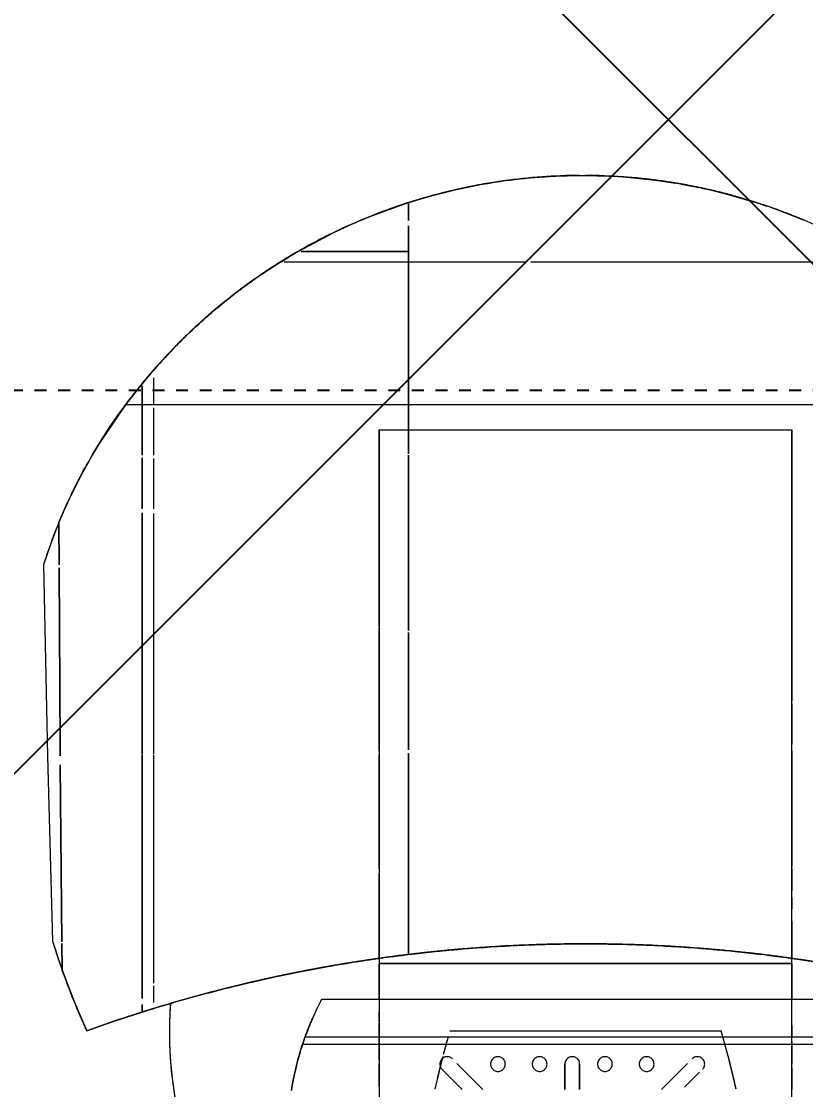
# Model space of a CAD drawing. Header units: inches. Extents: x -11331628 to 26860, y -6840660 to 4773.
# Drawn here: x 2366.53 to 2373.18, y -2142.61 to -2133.55 of the extents above; entities that cross this region are included whole.
import ezdxf
from ezdxf import colors
from ezdxf.entities.mleader import LeaderData, LeaderLine
from ezdxf.math import Vec2, Vec3

# ---------------------------------------------------------------- set-up
doc = ezdxf.new("R2010")
doc.units = ezdxf.units.IN
doc.header["$LTSCALE"] = 0.5
doc.header["$MEASUREMENT"] = 0
doc.linetypes.add('HIDDEN2', pattern=[0.1875, 0.125, -0.0625])
doc.layers.get('Defpoints').update_dxf_attribs({"color": 140})
for name, color, linetype in [('A-HATH', 9, 'Continuous'), ('DETL-1', 9, 'Continuous'), ('DETL-3', 4, 'Continuous')]:
    doc.layers.add(name, color=color, linetype=linetype)
doc.layers.add('Q-SPCQ', color=91, linetype='Continuous', lineweight=18)
doc.layers.add('TEXT 3', color=41, linetype='Continuous', lineweight=15)
doc.styles.add('TEXT-ITALIC', font='ariali.ttf')

# ---------------------------------------------------------------- blocks, each defined once
blk = doc.blocks.new('PERGOLA')
at = {"layer": 'DETL-3', "linetype": 'HIDDEN2'}
blk.add_lwpolyline([(3645.1085, 7962.3562), (3064.0204, 7962.3556)], dxfattribs=at)
blk = doc.blocks.new('QF_Nespresso - COFFEE MAKER - Vertuo XN910840 - QF_Nespresso - COFFEE MAKER - Vertuo XN910840-8075423-L1 Overall Plan')
at = {"layer": 'Q-SPCQ'}
for p, q in [((-0.05, 6.5173), (0, 6.5173)), ((-0.05, 6.5173), (0, 6.5173)), ((0.9879, 6.41), (1.0472, 6.3969)), ((-1.5, 6.2798), (-1.5, 6.1344)), ((-1.5, 6.2798), (-1.5, 6.1344)), ((-1.5, 6.1344), (-1.5, 6.2798)), ((-1.5, 6.1344), (-1.5, 6.2798)), ((-2.0115, 6.0902), (-1.9606, 6.1128)), ((-1.5, 6.0906), (-1.5, 4.3588)), ((-1.5, 4.3588), (-1.5, 6.0906)), ((-1.5, 6.0905), (-1.5, 5.8729)), ((-1.5, 5.8729), (-1.5, 6.0905)), ((-1.5, 5.8729), (-2.4101, 5.8729)), ((-2.4101, 5.8729), (-1.5, 5.8729)), ((-1.5, 5.8502), (-1.5, 5.7855)), ((-1.5, 4.3586), (-1.5, 5.8502)), ((-1.5, 5.7855), (-1.5, 5.8502)), ((-1.5, 5.8502), (-1.5, 4.3586)), ((-2.555, 5.7855), (-1.5, 5.7855)), ((-1.5, 5.7855), (-0.4991, 5.7855)), ((-1.5, 5.7803), (-1.5, 4.3586)), ((-1.5, 4.3586), (-1.5, 5.7803)), ((-0.4646, 5.7855), (2.5237, 5.7855)), ((-3.7598, 4.7332), (-3.7598, 4.5727)), ((-3.7598, 4.5727), (-3.7598, 4.7332)), ((-3.6641, 4.7993), (-3.6641, 4.5727)), ((3.9, 4.5727), (-3.9, 4.5727)), ((-3.7598, 4.5653), (-3.7598, 4.1441)), ((-3.7598, 4.1441), (-3.7598, 4.5653)), ((-3.6641, 4.5467), (-3.6641, 4.1441)), ((-1.75, 2.6889), (-1.75, 4.3586)), ((-1.75, 4.3586), (-1.75, 4.3117)), ((-1.75, 4.3586), (1.75, 4.3586)), ((-1.5, 4.3588), (-1.5, 4.155)), ((-1.5, 4.155), (-1.5, 4.3588)), ((-1.5, 4.3586), (-1.5, 4.1547)), ((-1.5, 4.1547), (-1.5, 4.3586)), ((-1.5, 4.3586), (-1.5, 4.1547)), ((-1.5, 4.1547), (-1.5, 4.3586)), ((1.75, 4.3586), (1.75, 2.0597)), ((1.75, 4.3117), (1.75, 4.3586)), ((-1.75, 4.3117), (-1.75, -3.0768)), ((1.75, -3.0768), (1.75, 4.3117)), ((-4.1828, 4.1457), (-4.2187, 4.0831)), ((-3.7598, 4.1217), (-3.7598, 3.689)), ((-3.7598, 3.689), (-3.7598, 4.1217)), ((-3.6641, 4.1166), (-3.6641, 3.689)), ((-1.5, 4.1443), (-1.5, 2.6577)), ((-1.5, 2.6577), (-1.5, 4.1443)), ((-1.5, 4.1441), (-1.5, 2.6585)), ((-1.5, 2.6585), (-1.5, 4.1441)), ((-1.5, 4.1441), (-1.5, 2.6585)), ((-1.5, 2.6585), (-1.5, 4.1441)), ((-4.3812, 3.7669), (-4.4159, 3.6905)), ((-4.4367, 3.643), (-4.4657, 3.574)), ((-4.416, 3.6903), (-4.4367, 3.643)), ((-3.7598, 3.6544), (-3.7598, 3.0614)), ((-3.7598, 3.0614), (-3.7598, 3.6544)), ((-3.6641, 3.6493), (-3.6641, 3.044)), ((-4.4644, 3.2131), (-4.4657, 3.5595)), ((-4.4657, 3.5595), (-4.4644, 3.2131)), ((-3.7598, 3.0584), (-3.7598, 1.6063)), ((-3.7598, 1.6063), (-3.7598, 3.0584)), ((-3.6641, 3.0406), (-3.6641, 1.6079)), ((-1.75, 2.1324), (-1.75, 2.6786)), ((-1.5, 2.6393), (-1.5, 1.6455)), ((-1.5, 1.6455), (-1.5, 2.6393)), ((-1.5, 2.6393), (-1.5, 1.6455)), ((-1.5, 1.6455), (-1.5, 2.6393)), ((-1.5, 2.6385), (-1.5, 1.6443)), ((-1.5, 1.6443), (-1.5, 2.6385)), ((-1.75, 2.0012), (-1.75, 2.1324)), ((-1.75, 1.633), (-1.75, 2.0012)), ((1.75, 2.0363), (1.75, 1.6947)), ((1.75, 1.6356), (1.75, 0.6574)), ((-3.7598, 1.5989), (-3.7598, -0.4643)), ((-3.7598, -0.4643), (-3.7598, 1.5989)), ((-3.6641, 1.5997), (-3.6641, -0.3326)), ((-1.75, 0.6359), (-1.75, 1.6067)), ((-1.5, 1.6173), (-1.5, -0.0903)), ((-1.5, -0.0903), (-1.5, 1.6173)), ((-1.5, 1.6173), (-1.5, -0.0903)), ((-1.5, -0.0903), (-1.5, 1.6173)), ((-1.5, 1.6161), (-1.5, -0.0903)), ((-1.5, -0.0903), (-1.5, 1.6161)), ((-4.4398, 0.0156), (-4.4543, 1.518)), ((-4.4543, 1.518), (-4.4398, 0.0156)), ((1.75, 0.6359), (1.75, 0.4502)), ((-1.75, -0.1309), (-1.75, 0.5976)), ((1.75, 0.3905), (1.75, 0.2958)), ((1.75, 0.1935), (1.75, -0.1309)), ((-4.4372, -0.2135), (-4.4397, 0.0026)), ((-4.4397, 0.0026), (-4.4372, -0.2135)), ((-1.75, -0.473), (-1.75, -0.167)), ((1.75, -0.167), (-1.75, -0.167)), ((-1.75, -0.167), (1.75, -0.167)), ((1.75, -0.167), (1.75, -0.4777)), ((-4.4371, -0.2226), (-4.3389, -0.482)), ((-3.6641, -0.3562), (-3.6641, -0.4985)), ((-4.3389, -0.4821), (-4.2299, -0.7371)), ((-3.7598, -0.5157), (-3.7598, -0.5786)), ((-3.7598, -0.5786), (-3.7598, -0.5157)), ((-1.75, -0.4718), (-2.2378, -0.4718)), ((1.75, -0.4718), (-1.75, -0.4718)), ((-1.75, -0.5056), (-1.75, -0.5675)), ((2.4222, -0.4718), (1.75, -0.4718)), ((1.75, -0.5754), (1.75, -0.5158)), ((-3.9957, -0.6555), (-3.7598, -0.5786)), ((-1.75, -0.6617), (-1.75, -0.5754)), ((1.75, -0.6736), (1.75, -0.5902)), ((-4.2299, -0.7371), (-3.9957, -0.6555)), ((-1.75, -0.7762), (-1.75, -0.6736)), ((1.75, -0.692), (1.75, -0.7913)), ((-1.75, -0.7918), (-2.3787, -0.7918)), ((-1.75, -0.9827), (-1.75, -0.7913)), ((1.75, -0.7918), (-1.75, -0.7918)), ((-1.1505, -0.7371), (1.1505, -0.7371)), ((-1.1505, -0.7371), (1.1505, -0.7371)), ((2.5631, -0.7918), (1.75, -0.7918)), ((-2.3971, -0.8517), (-1.75, -0.8517)), ((-1.75, -0.8517), (1.75, -0.8517)), ((1.75, -0.8274), (1.75, -1.0137)), ((1.75, -0.8517), (2.5815, -0.8517)), ((-1.75, -1.2097), (-1.75, -1.0137)), ((-1.0466, -1.2342), (-1.2168, -1.064)), ((-1.2168, -1.064), (-1.0466, -1.2342)), ((-1.0898, -1.0142), (-0.8698, -1.2342)), ((-0.8698, -1.2342), (-1.0898, -1.0142)), ((-0.1744, -1.2342), (-0.1744, -1.0198)), ((-0.1744, -1.0198), (-0.1744, -1.2342)), ((-0.0494, -1.0198), (-0.0494, -1.2342)), ((-0.0494, -1.2342), (-0.0494, -1.0198)), ((0.646, -1.2342), (0.8659, -1.0142)), ((0.8659, -1.0142), (0.646, -1.2342)), ((1.75, -1.0531), (1.75, -1.2337)), ((0.9683, -1.0886), (0.8411, -1.2158)), ((0.8411, -1.2158), (0.9683, -1.0886))]:
    blk.add_line(p, q, dxfattribs=at)
at = {"layer": 'Q-SPCQ', "flags": 128}
for points in [[(-1.5, 6.2868), (-1.2982, 6.3467), (-1.0939, 6.3977), (-0.8876, 6.4398), (-0.6797, 6.4728), (-0.4705, 6.4968), (-0.2605, 6.5116), (-0.05, 6.5173)], [(0, 6.5173), (0.2978, 6.5066), (0.5943, 6.4775), (0.7628, 6.4527)], [(0.8125, 6.4442), (0.8886, 6.4302), (0.9606, 6.4158)], [(1.0472, 6.3969), (1.1793, 6.3649), (1.4654, 6.2818), (1.5387, 6.2574)], [(-1.9255, 6.128), (-1.8216, 6.171), (-1.5, 6.2868)], [(1.5862, 6.2409), (1.7459, 6.1812), (1.8364, 6.1445)], [(-2.4363, 5.8729), (-2.1342, 6.0328), (-2.0115, 6.0902)], [(-2.5821, 5.7855), (-2.5096, 5.8298), (-2.4363, 5.8729)], [(-3.7598, 4.7518), (-3.7124, 4.8087), (-3.6641, 4.8648)], [(-3.7598, 4.7518), (-3.831, 4.6631), (-3.9, 4.5727)], [(-3.9, 4.5727), (-4.1162, 4.256), (-4.1573, 4.1887)], [(-4.2453, 4.0353), (-4.3052, 3.9223), (-4.3812, 3.7669)], [(-4.4657, 3.574), (-4.535, 3.3952), (-4.5967, 3.2136)], [(-4.5967, 3.2136), (-4.5637, 1.5923), (-4.5185, 0.0219)], [(-4.4549, 1.594), (-4.4555, 1.6705), (-4.4643, 3.1884)], [(-4.4643, 3.1884), (-4.4555, 1.6705), (-4.4549, 1.594)], [(-4.5185, 0.0219), (-4.479, -0.1007), (-4.4371, -0.2226)], [(-3.6641, -0.5489), (-3.712, -0.5636), (-3.7598, -0.5786)]]:
    blk.add_lwpolyline(points, dxfattribs=at)
at = {"layer": 'Q-SPCQ'}
for centre, radius, start, end in [((-0.025, 1.6842), 4.8331, 120.84351, 122.22589), ((-0.025, 1.6842), 4.8331, 120.84244, 122.22037), ((-0.025, 1.6842), 4.8331, 122.22589, 128.02909), ((-0.025, 1.6842), 4.8331, 122.22037, 128.01947), ((-0.025, 1.6842), 4.8331, 121.94338, 123.81891), ((-0.025, 1.6842), 4.8331, 123.92957, 127.82433), ((-0.025, 1.6842), 4.8331, 128.24797, 128.90062), ((-0.025, 1.6842), 4.8331, 128.2485, 128.89181), ((-0.025, 1.6842), 4.8331, 128.09945, 128.88994), ((-0.025, 1.6842), 4.8331, 129.41207, 132.50344), ((-0.025, 1.6842), 4.8331, 129.46321, 131.8406), ((-0.025, 1.6842), 4.8331, 129.46568, 131.83614), ((-0.025, 1.6842), 4.8331, 132.06921, 134.34731), ((-0.025, 1.6842), 4.8331, 132.06873, 134.34092), ((-0.025, 1.6842), 4.8331, 132.52295, 134.36748), ((-0.025, 1.6842), 4.8331, 135.46377, 138.16459), ((-0.025, 1.6842), 4.8331, 135.45879, 138.15815), ((-0.025, 1.6842), 4.8331, 134.54759, 135.5144), ((-0.025, 1.6842), 4.8331, 134.60895, 135.43153), ((-0.025, 1.6842), 4.8331, 134.60217, 135.42659), ((-0.025, 1.6842), 4.8331, 136.51753, 137.38646), ((-0.025, 1.6842), 4.8331, 135.53522, 136.51753), ((-0.025, 1.6842), 4.8331, 138.16459, 138.95428), ((-0.025, 1.6842), 4.8331, 138.15815, 138.95033), ((-0.025, 1.6842), 4.8331, 137.38646, 138.84614), ((-0.025, 1.6842), 4.8331, 138.95033, 140.60167), ((-0.025, 1.6842), 4.8331, 138.95428, 140.60167), ((0, -12.505), 12.505, 85.4741, 95.09048), ((0, -12.505), 12.505, 85.4741, 95.09048), ((0, -12.505), 12.505, 88.93137, 90.00537), ((0, -12.505), 12.505, 96.14529, 98.07498), ((0, -12.505), 12.505, 96.14529, 98.07498), ((0, -12.505), 12.505, 96.88933, 98.04695), ((0, -12.505), 12.505, 96.88933, 97.86182), ((0, -12.505), 12.505, 96.88933, 97.82121), ((0, -12.505), 12.505, 96.13204, 96.88933), ((0, -12.505), 12.505, 95.6885, 96.11888), ((0, -12.505), 12.505, 95.38128, 96.03768), ((0, -12.505), 12.505, 95.68388, 96.03768), ((0, -12.505), 12.505, 95.38128, 95.68388), ((0, -12.505), 12.505, 94.60338, 95.61995), ((0, -12.505), 12.505, 95.09048, 95.38128), ((0, -12.505), 12.505, 95.09048, 95.38128), ((0, -12.505), 12.505, 90.75201, 94.60338), ((0, -12.505), 12.505, 90.06808, 90.75201), ((0, -12.505), 12.505, 86.23415, 88.93137), ((0, -12.505), 12.505, 85.11501, 86.23415), ((0, -12.505), 12.505, 85.14587, 85.4741), ((0, -12.505), 12.505, 85.14587, 85.4741), ((0, -12.505), 12.505, 84.38442, 85.0253), ((0, -12.505), 12.505, 84.75554, 85.01687), ((0, -12.505), 12.505, 84.75554, 85.01687), ((0, -12.505), 12.505, 84.36994, 84.75554), ((0, -12.505), 12.505, 84.36994, 84.75554), ((0, -12.505), 12.505, 83.99039, 84.383), ((0, -12.505), 12.505, 81.92107, 84.36994), ((0, -12.505), 12.505, 81.92107, 84.36994), ((0, -12.505), 12.505, 83.24682, 83.99039), ((0, -12.505), 12.505, 82.56467, 83.24682), ((0, -12.505), 12.505, 98.07498, 106.24045), ((0, -12.505), 12.505, 98.07498, 105.72703), ((0, -12.505), 12.505, 98.05127, 100.9739), ((0, -12.505), 12.505, 98.05085, 100.72572), ((0, -12.505), 12.505, 99.51959, 100.23042), ((0, -12.505), 12.505, 98.33617, 99.51959), ((0, -12.505), 12.505, 98.04695, 98.33617), ((0, -12.505), 12.505, 97.82121, 98.05127), ((0, -12.505), 12.505, 81.95157, 82.48571), ((0, -12.505), 12.505, 76.42557, 81.95157), ((0, -12.505), 12.505, 74.57206, 81.92107), ((0, -12.505), 12.505, 74.57206, 81.92107), ((0, -12.505), 12.505, 100.23188, 103.57443), ((0, -12.505), 12.505, 101.62011, 102.19345), ((0, -12.505), 12.505, 101.40081, 101.96379), ((0, -12.505), 12.505, 100.9739, 101.62011), ((0, -12.505), 12.505, 100.72572, 101.40081), ((0, -12.505), 12.505, 102.80729, 107.21968), ((0, -12.505), 12.505, 103.80828, 105.91888), ((0, -12.505), 12.505, 103.57443, 105.536), ((0, -12.505), 12.505, 102.69893, 103.80828), ((0, -12.505), 12.505, 102.19345, 102.65393), ((0, -12.505), 12.505, 102.08142, 102.50075), ((0, -12.505), 12.505, 106.67974, 107.49756), ((0, -12.505), 12.505, 106.35726, 106.90394), ((0, -12.505), 12.505, 105.536, 106.67556), ((-0.1119, -0.7437), 3.4168, 176.03684, 197.97491), ((-0.1119, -0.7437), 3.4168, 176.16373, 197.97491), ((0, -12.505), 12.505, 105.91888, 106.29814), ((0, -12.505), 12.505, 105.72703, 106.24045), ((0, -12.505), 12.505, 107.22126, 107.49756), ((7.5213, -3.2237), 9.0213, 164.35554, 165.28034), ((-7.5213, -3.2237), 9.0213, 12.76992, 16), ((7.5213, -3.2237), 9.0213, 165.44039, 167.23008), ((-1.1726, -1.0198), 0.0625, 135, 195), ((-1.1726, -1.0198), 0.0625, 150, 165), ((-1.1726, -1.0198), 0.0625, 135, 150), ((-1.1726, -1.0198), 0.0625, 105, 135), ((-1.1726, -1.0198), 0.0625, 120, 135), ((-1.1726, -1.0198), 0.0625, 105, 120), ((-1.1726, -1.0198), 0.0625, 90, 105), ((-1.1726, -1.0198), 0.0625, 90, 105), ((-1.1726, -1.0198), 0.0625, 75, 90), ((-1.1726, -1.0198), 0.0625, 75, 90), ((-1.1726, -1.0198), 0.0625, 60, 75), ((-1.1726, -1.0198), 0.0625, 60, 75), ((-1.1726, -1.0198), 0.0625, 45, 60), ((-1.1726, -1.0198), 0.0625, 45, 60), ((-0.7424, -1.0198), 0.0625, 150, 165), ((-0.7424, -1.0198), 0.0625, 150, 165), ((-0.7424, -1.0198), 0.0625, 135, 150), ((-0.7424, -1.0198), 0.0625, 135, 150), ((-0.7424, -1.0198), 0.0625, 120, 135), ((-0.7424, -1.0198), 0.0625, 120, 135), ((-0.7424, -1.0198), 0.0625, 105, 120), ((-0.7424, -1.0198), 0.0625, 105, 120), ((-0.7424, -1.0198), 0.0625, 90, 105), ((-0.7424, -1.0198), 0.0625, 90, 105), ((-0.7424, -1.0198), 0.0625, 75, 90), ((-0.7424, -1.0198), 0.0625, 75, 90), ((-0.7424, -1.0198), 0.0625, 60, 75), ((-0.7424, -1.0198), 0.0625, 60, 75), ((-0.7424, -1.0198), 0.0625, 45, 60), ((-0.7424, -1.0198), 0.0625, 45, 60), ((-0.7424, -1.0198), 0.0625, 30, 45), ((-0.7424, -1.0198), 0.0625, 30, 45), ((-0.7424, -1.0198), 0.0625, 15, 30), ((-0.7424, -1.0198), 0.0625, 15, 30), ((-0.3888, -1.0198), 0.0625, 150, 165), ((-0.3888, -1.0198), 0.0625, 150, 165), ((-0.3888, -1.0198), 0.0625, 135, 150), ((-0.3888, -1.0198), 0.0625, 135, 150), ((-0.3888, -1.0198), 0.0625, 120, 135), ((-0.3888, -1.0198), 0.0625, 120, 135), ((-0.3888, -1.0198), 0.0625, 105, 120), ((-0.3888, -1.0198), 0.0625, 105, 120), ((-0.3888, -1.0198), 0.0625, 90, 105), ((-0.3888, -1.0198), 0.0625, 90, 105), ((-0.3888, -1.0198), 0.0625, 75, 90), ((-0.3888, -1.0198), 0.0625, 75, 90), ((-0.3888, -1.0198), 0.0625, 60, 75), ((-0.3888, -1.0198), 0.0625, 60, 75), ((-0.3888, -1.0198), 0.0625, 45, 60), ((-0.3888, -1.0198), 0.0625, 45, 60), ((-0.3888, -1.0198), 0.0625, 30, 45), ((-0.3888, -1.0198), 0.0625, 30, 45), ((-0.3888, -1.0198), 0.0625, 15, 30), ((-0.3888, -1.0198), 0.0625, 15, 30), ((-0.1119, -1.0198), 0.0625, 150, 165), ((-0.1119, -1.0198), 0.0625, 150, 165), ((-0.1119, -1.0198), 0.0625, 135, 150), ((-0.1119, -1.0198), 0.0625, 135, 150), ((-0.1119, -1.0198), 0.0625, 120, 135), ((-0.1119, -1.0198), 0.0625, 120, 135), ((-0.1119, -1.0198), 0.0625, 105, 120), ((-0.1119, -1.0198), 0.0625, 105, 120), ((-0.1119, -1.0198), 0.0625, 90, 105), ((-0.1119, -1.0198), 0.0625, 75, 105), ((-0.1119, -1.0198), 0.0625, 75, 90), ((-0.1119, -1.0198), 0.0625, 60, 75), ((-0.1119, -1.0198), 0.0625, 60, 75), ((-0.1119, -1.0198), 0.0625, 45, 60), ((-0.1119, -1.0198), 0.0625, 45, 60), ((-0.1119, -1.0198), 0.0625, 30, 45), ((-0.1119, -1.0198), 0.0625, 30, 45), ((-0.1119, -1.0198), 0.0625, 15, 30), ((-0.1119, -1.0198), 0.0625, 15, 30), ((0.165, -1.0198), 0.0625, 150, 165), ((0.165, -1.0198), 0.0625, 150, 165), ((0.165, -1.0198), 0.0625, 135, 150), ((0.165, -1.0198), 0.0625, 135, 150), ((0.165, -1.0198), 0.0625, 120, 135), ((0.165, -1.0198), 0.0625, 120, 135), ((0.165, -1.0198), 0.0625, 105, 120), ((0.165, -1.0198), 0.0625, 105, 120), ((0.165, -1.0198), 0.0625, 90, 105), ((0.165, -1.0198), 0.0625, 90, 105), ((0.165, -1.0198), 0.0625, 75, 90), ((0.165, -1.0198), 0.0625, 75, 90), ((0.165, -1.0198), 0.0625, 60, 75), ((0.165, -1.0198), 0.0625, 60, 75), ((0.165, -1.0198), 0.0625, 45, 60), ((0.165, -1.0198), 0.0625, 45, 60), ((0.165, -1.0198), 0.0625, 30, 45), ((0.165, -1.0198), 0.0625, 30, 45), ((0.165, -1.0198), 0.0625, 15, 30), ((0.165, -1.0198), 0.0625, 15, 30), ((0.5186, -1.0198), 0.0625, 150, 165), ((0.5186, -1.0198), 0.0625, 150, 165), ((0.5186, -1.0198), 0.0625, 135, 150), ((0.5186, -1.0198), 0.0625, 135, 150), ((0.5186, -1.0198), 0.0625, 120, 135), ((0.5186, -1.0198), 0.0625, 120, 135), ((0.5186, -1.0198), 0.0625, 105, 120), ((0.5186, -1.0198), 0.0625, 105, 120), ((0.5186, -1.0198), 0.0625, 90, 105), ((0.5186, -1.0198), 0.0625, 90, 105), ((0.5186, -1.0198), 0.0625, 75, 90), ((0.5186, -1.0198), 0.0625, 75, 90), ((0.5186, -1.0198), 0.0625, 60, 75), ((0.5186, -1.0198), 0.0625, 60, 75), ((0.5186, -1.0198), 0.0625, 45, 60), ((0.5186, -1.0198), 0.0625, 45, 60), ((0.5186, -1.0198), 0.0625, 30, 45), ((0.5186, -1.0198), 0.0625, 30, 45), ((0.5186, -1.0198), 0.0625, 15, 30), ((0.5186, -1.0198), 0.0625, 15, 30), ((0.9487, -1.0198), 0.0625, 120, 135), ((0.9487, -1.0198), 0.0625, 120, 135), ((0.9487, -1.0198), 0.0625, 105, 120), ((0.9487, -1.0198), 0.0625, 105, 120), ((0.9487, -1.0198), 0.0625, 90, 105), ((0.9487, -1.0198), 0.0625, 90, 105), ((0.9487, -1.0198), 0.0625, 75, 90), ((0.9487, -1.0198), 0.0625, 60, 90), ((0.9487, -1.0198), 0.0625, 60, 75), ((0.9487, -1.0198), 0.0625, 45, 60), ((0.9487, -1.0198), 0.0625, 30, 60), ((0.9487, -1.0198), 0.0625, 30, 45), ((0.9487, -1.0198), 0.0625, 15, 30), ((0.9487, -1.0198), 0.0625, 15, 30), ((-1.1726, -1.0198), 0.0625, 165, 180), ((-1.1726, -1.0198), 0.0625, 180, 195), ((-1.1726, -1.0198), 0.0625, 195, 210), ((-1.1726, -1.0198), 0.0625, 195, 210), ((-1.1726, -1.0198), 0.0625, 210, 225), ((-1.1726, -1.0198), 0.0625, 210, 225), ((-0.7424, -1.0198), 0.0625, 165, 180), ((-0.7424, -1.0198), 0.0625, 165, 180), ((-0.7424, -1.0198), 0.0625, 180, 195), ((-0.7424, -1.0198), 0.0625, 180, 195), ((-0.7424, -1.0198), 0.0625, 195, 210), ((-0.7424, -1.0198), 0.0625, 195, 210), ((-0.7424, -1.0198), 0.0625, 210, 225), ((-0.7424, -1.0198), 0.0625, 210, 225), ((-0.7424, -1.0198), 0.0625, 225, 240), ((-0.7424, -1.0198), 0.0625, 225, 255), ((-0.7424, -1.0198), 0.0625, 240, 255), ((-0.7424, -1.0198), 0.0625, 255, 270), ((-0.7424, -1.0198), 0.0625, 255, 270), ((-0.7424, -1.0198), 0.0625, 270, 285), ((-0.7424, -1.0198), 0.0625, 270, 285), ((-0.7424, -1.0198), 0.0625, 285, 300), ((-0.7424, -1.0198), 0.0625, 285, 300), ((-0.7424, -1.0198), 0.0625, 300, 315), ((-0.7424, -1.0198), 0.0625, 300, 315), ((-0.7424, -1.0198), 0.0625, 315, 330), ((-0.7424, -1.0198), 0.0625, 315, 330), ((-0.7424, -1.0198), 0.0625, 330, 345), ((-0.7424, -1.0198), 0.0625, 330, 345), ((-0.7424, -1.0198), 0.0625, 360, 15), ((-0.7424, -1.0198), 0.0625, 360, 15), ((-0.7424, -1.0198), 0.0625, 345, 360), ((-0.7424, -1.0198), 0.0625, 345, 360), ((-0.3888, -1.0198), 0.0625, 165, 180), ((-0.3888, -1.0198), 0.0625, 165, 180), ((-0.3888, -1.0198), 0.0625, 180, 195), ((-0.3888, -1.0198), 0.0625, 180, 195), ((-0.3888, -1.0198), 0.0625, 195, 210), ((-0.3888, -1.0198), 0.0625, 195, 210), ((-0.3888, -1.0198), 0.0625, 210, 225), ((-0.3888, -1.0198), 0.0625, 210, 225), ((-0.3888, -1.0198), 0.0625, 225, 240), ((-0.3888, -1.0198), 0.0625, 225, 240), ((-0.3888, -1.0198), 0.0625, 240, 255), ((-0.3888, -1.0198), 0.0625, 240, 255), ((-0.3888, -1.0198), 0.0625, 255, 270), ((-0.3888, -1.0198), 0.0625, 255, 270), ((-0.3888, -1.0198), 0.0625, 270, 285), ((-0.3888, -1.0198), 0.0625, 270, 285), ((-0.3888, -1.0198), 0.0625, 285, 300), ((-0.3888, -1.0198), 0.0625, 285, 300), ((-0.3888, -1.0198), 0.0625, 300, 315), ((-0.3888, -1.0198), 0.0625, 300, 315), ((-0.3888, -1.0198), 0.0625, 315, 330), ((-0.3888, -1.0198), 0.0625, 315, 330), ((-0.3888, -1.0198), 0.0625, 330, 345), ((-0.3888, -1.0198), 0.0625, 330, 345), ((-0.3888, -1.0198), 0.0625, 360, 15), ((-0.3888, -1.0198), 0.0625, 360, 15), ((-0.3888, -1.0198), 0.0625, 345, 360), ((-0.3888, -1.0198), 0.0625, 345, 360), ((-0.1119, -1.0198), 0.0625, 165, 180), ((-0.1119, -1.0198), 0.0625, 165, 180), ((-0.1119, -1.0198), 0.0625, 0, 15), ((-0.1119, -1.0198), 0.0625, 0, 15), ((0.165, -1.0198), 0.0625, 165, 180), ((0.165, -1.0198), 0.0625, 165, 180), ((0.165, -1.0198), 0.0625, 180, 195), ((0.165, -1.0198), 0.0625, 180, 195), ((0.165, -1.0198), 0.0625, 195, 210), ((0.165, -1.0198), 0.0625, 195, 210), ((0.165, -1.0198), 0.0625, 210, 225), ((0.165, -1.0198), 0.0625, 210, 225), ((0.165, -1.0198), 0.0625, 225, 240), ((0.165, -1.0198), 0.0625, 225, 240), ((0.165, -1.0198), 0.0625, 240, 255), ((0.165, -1.0198), 0.0625, 240, 255), ((0.165, -1.0198), 0.0625, 255, 270), ((0.165, -1.0198), 0.0625, 255, 270), ((0.165, -1.0198), 0.0625, 270, 285), ((0.165, -1.0198), 0.0625, 270, 285), ((0.165, -1.0198), 0.0625, 285, 300), ((0.165, -1.0198), 0.0625, 285, 300), ((0.165, -1.0198), 0.0625, 300, 315), ((0.165, -1.0198), 0.0625, 300, 315), ((0.165, -1.0198), 0.0625, 315, 330), ((0.165, -1.0198), 0.0625, 315, 330), ((0.165, -1.0198), 0.0625, 330, 345), ((0.165, -1.0198), 0.0625, 330, 345), ((0.165, -1.0198), 0.0625, 360, 15), ((0.165, -1.0198), 0.0625, 360, 15), ((0.165, -1.0198), 0.0625, 345, 360), ((0.165, -1.0198), 0.0625, 345, 360), ((0.5186, -1.0198), 0.0625, 165, 180), ((0.5186, -1.0198), 0.0625, 165, 180), ((0.5186, -1.0198), 0.0625, 180, 195), ((0.5186, -1.0198), 0.0625, 180, 195), ((0.5186, -1.0198), 0.0625, 195, 210), ((0.5186, -1.0198), 0.0625, 195, 210), ((0.5186, -1.0198), 0.0625, 210, 225), ((0.5186, -1.0198), 0.0625, 210, 225), ((0.5186, -1.0198), 0.0625, 225, 240), ((0.5186, -1.0198), 0.0625, 225, 240), ((0.5186, -1.0198), 0.0625, 240, 255), ((0.5186, -1.0198), 0.0625, 240, 255), ((0.5186, -1.0198), 0.0625, 255, 270), ((0.5186, -1.0198), 0.0625, 255, 270), ((0.5186, -1.0198), 0.0625, 270, 285), ((0.5186, -1.0198), 0.0625, 270, 285), ((0.5186, -1.0198), 0.0625, 285, 315), ((0.5186, -1.0198), 0.0625, 285, 300), ((0.5186, -1.0198), 0.0625, 300, 315), ((0.5186, -1.0198), 0.0625, 315, 330), ((0.5186, -1.0198), 0.0625, 315, 330), ((0.5186, -1.0198), 0.0625, 330, 345), ((0.5186, -1.0198), 0.0625, 330, 345), ((0.5186, -1.0198), 0.0625, 360, 15), ((0.5186, -1.0198), 0.0625, 360, 15), ((0.5186, -1.0198), 0.0625, 345, 360), ((0.5186, -1.0198), 0.0625, 345, 360), ((0.9487, -1.0198), 0.0625, 315, 330), ((0.9487, -1.0198), 0.0625, 315, 330), ((0.9487, -1.0198), 0.0625, 330, 345), ((0.9487, -1.0198), 0.0625, 330, 345), ((0.9487, -1.0198), 0.0625, 0, 15), ((0.9487, -1.0198), 0.0625, 345, 15), ((0.9487, -1.0198), 0.0625, 345, 0)]:
    blk.add_arc(centre, radius, start, end, dxfattribs=at)
for points, knots in [([(-0.05, 6.5173), (-0.169, 6.5148), (-0.3444, 6.5065), (-0.572, 6.4857), (-0.7397, 6.4654), (-0.9043, 6.4386), (-1.0659, 6.4052), (-1.2243, 6.3665), (-1.3794, 6.3245), (-1.5309, 6.2786), (-1.6789, 6.2269), (-1.824, 6.1707), (-2.0142, 6.0912), (-2.2453, 5.9812), (-2.6014, 5.782), (-3.0232, 5.4918), (-3.4902, 5.0738), (-3.7685, 4.7476), (-3.9, 4.5727)], [0, 0, 0, 0, 0.071429, 0.107143, 0.142857, 0.178571, 0.214286, 0.25, 0.285714, 0.321429, 0.357143, 0.392857, 0.428571, 0.5, 0.571429, 0.714286, 0.857143, 1, 1, 1, 1]), ([(2.2857, 5.9292), (2.1544, 6.0014), (1.9515, 6.099), (1.6701, 6.2125), (1.489, 6.2753), (1.3406, 6.3207), (1.2277, 6.3528), (1.1129, 6.3824), (0.9963, 6.4087), (0.8775, 6.4325), (0.7567, 6.4542), (0.6342, 6.473), (0.469, 6.4933), (0.2591, 6.5101), (0.087, 6.5161), (0, 6.5173)], [0, 0, 0, 0, 0.2, 0.3, 0.4, 0.45, 0.5, 0.55, 0.6, 0.65, 0.7, 0.75, 0.8, 0.9, 1, 1, 1, 1]), ([(0.7096, 6.4612), (0.7367, 6.457), (0.7862, 6.449), (0.8356, 6.4402), (0.8579, 6.436)], [0.29875922, 0.29875922, 0.29875922, 0.29875922, 0.33333333, 0.3619925, 0.3619925, 0.3619925, 0.3619925]), ([(0.8579, 6.436), (0.8356, 6.4402), (0.7862, 6.449), (0.7367, 6.457), (0.7096, 6.4612)], [0.6380075, 0.6380075, 0.6380075, 0.6380075, 0.66666667, 0.70124078, 0.70124078, 0.70124078, 0.70124078]), ([(-1.6768, 6.2263), (-1.6235, 6.2457), (-1.5496, 6.2711), (-1.4752, 6.2947), (-1.4548, 6.301)], [0.62860412, 0.62860412, 0.62860412, 0.62860412, 0.66666667, 0.6809642, 0.6809642, 0.6809642, 0.6809642]), ([(-2.0983, 6.0501), (-2.13, 6.035), (-2.2043, 5.9987), (-2.2777, 5.9605), (-2.3195, 5.9379)], [0.21472031, 0.21472031, 0.21472031, 0.21472031, 0.25, 0.2976691, 0.2976691, 0.2976691, 0.2976691]), ([(-2.9172, 5.5564), (-2.892, 5.5753), (-2.8254, 5.624), (-2.7577, 5.671), (-2.7154, 5.6993)], [0.31217337, 0.31217337, 0.31217337, 0.31217337, 0.33333333, 0.36744629, 0.36744629, 0.36744629, 0.36744629]), ([(-2.7109, 5.7023), (-2.7524, 5.6746), (-2.8202, 5.6277), (-2.8868, 5.5791), (-2.9129, 5.5597)], [0.45011637, 0.45011637, 0.45011637, 0.45011637, 0.5, 0.53251443, 0.53251443, 0.53251443, 0.53251443]), ([(-1.7511, -0.1232), (-1.498, -0.0874), (-0.5879, 0.013), (0.588, 0.013), (1.498, -0.0874), (1.7511, -0.1232)], [0.2038689, 0.2038689, 0.2038689, 0.2038689, 0.3333333, 0.6666667, 0.7961218, 0.7961218, 0.7961218, 0.7961218]), ([(-0.7625, -0.0233), (-0.903, -0.0319), (-1.1526, -0.0514), (-1.4014, -0.0783), (-1.5101, -0.0915)], [0.6287281, 0.6287281, 0.6287281, 0.6287281, 0.7, 0.755464, 0.755464, 0.755464, 0.755464]), ([(-0.645, -0.0166), (-0.559, -0.0122), (-0.4147, -0.0062), (-0.2703, -0.0028), (-0.2119, -0.0018)], [0.19210021, 0.19210021, 0.19210021, 0.19210021, 0.25, 0.28919223, 0.28919223, 0.28919223, 0.28919223]), ([(0.4367, -0.0076), (0.5343, -0.011), (0.6717, -0.0175), (0.8089, -0.0261), (0.8486, -0.0288)], [0.43441676, 0.43441676, 0.43441676, 0.43441676, 0.5, 0.52672977, 0.52672977, 0.52672977, 0.52672977]), ([(-2.935, -0.3493), (-2.6155, -0.2723), (-2.2218, -0.1934), (-1.8238, -0.1335), (-1.7511, -0.1232)], [0, 0, 0, 0, 0.1666667, 0.2038689, 0.2038689, 0.2038689, 0.2038689]), ([(-1.8948, -0.1444), (-1.9513, -0.1531), (-2.3001, -0.209), (-2.6463, -0.2797), (-2.935, -0.3493)], [0.8210261, 0.8210261, 0.8210261, 0.8210261, 0.85, 1, 1, 1, 1]), ([(-2.935, -0.3493), (-2.6985, -0.2922), (-2.4101, -0.2314), (-2.1196, -0.1808), (-2.0686, -0.1723)], [0, 0, 0, 0, 0.5, 0.6064812, 0.6064812, 0.6064812, 0.6064812]), ([(1.7505, -0.1231), (1.7803, -0.1273), (1.819, -0.133), (1.8578, -0.1388), (1.8668, -0.1401)], [0.72979481, 0.72979481, 0.72979481, 0.72979481, 0.75, 0.75612282, 0.75612282, 0.75612282, 0.75612282]), ([(1.7511, -0.1232), (1.8239, -0.1335), (2.2218, -0.1934), (2.6155, -0.2723), (2.935, -0.3493)], [0.7961218, 0.7961218, 0.7961218, 0.7961218, 0.8333333, 1, 1, 1, 1]), ([(-2.2378, -0.4718), (-2.2377, -0.4718), (-2.2384, -0.4733), (-2.2426, -0.4809), (-2.2493, -0.4936), (-2.2562, -0.5076), (-2.2661, -0.5275), (-2.2775, -0.5501), (-2.2859, -0.5679), (-2.2908, -0.5786), (-2.2983, -0.595), (-2.3105, -0.6215), (-2.3276, -0.6601), (-2.3498, -0.7157), (-2.3671, -0.7609), (-2.3787, -0.7918)], [0.5262054, 0.5262054, 0.5262054, 0.5262054, 0.5555556, 0.6111111, 0.6388889, 0.6666667, 0.7083333, 0.75, 0.7708333, 0.78125, 0.7916667, 0.8333333, 0.875, 0.9166667, 1, 1, 1, 1]), ([(-2.2439, -0.4837), (-2.2412, -0.4784), (-2.2386, -0.4731), (-2.2378, -0.4718), (-2.2378, -0.4718)], [0.44444444, 0.44444444, 0.44444444, 0.44444444, 0.5, 0.52620536, 0.52620536, 0.52620536, 0.52620536]), ([(-2.3993, -0.8517), (-2.392, -0.8304), (-2.3772, -0.7881), (-2.3586, -0.7373), (-2.3434, -0.6987), (-2.3357, -0.6802), (-2.3318, -0.6711)], [0, 0, 0, 0, 0.0555556, 0.1111111, 0.1388889, 0.1666667, 0.1666667, 0.1666667, 0.1666667])]:
    blk.add_open_spline(points, degree=3, knots=knots, dxfattribs=at)
for points in [[(-0.9529, 6.4274), (-0.8994, 6.4379), (-0.8457, 6.4475), (-0.792, 6.4561)], [(-0.7837, 6.4574), (-0.8361, 6.4491), (-0.8885, 6.4399), (-0.9407, 6.4298)], [(-0.7674, 6.46), (-0.7471, 6.4631), (-0.7268, 6.4662), (-0.7065, 6.4691)], [(-0.7116, 6.4683), (-0.7287, 6.4659), (-0.7458, 6.4633), (-0.7628, 6.4607)], [(-0.05, 6.5173), (-0.2651, 6.516), (-0.478, 6.5007), (-0.6888, 6.4715)], [(-0.68, 6.4728), (-0.472, 6.5012), (-0.2622, 6.516), (-0.05, 6.5173)], [(0, 6.5173), (0.0258, 6.5171), (0.0515, 6.5168), (0.0773, 6.5162)], [(0.0773, 6.5162), (0.0515, 6.5168), (0.0258, 6.5171), (0, 6.5173)], [(0.0773, 6.5162), (0.2903, 6.5116), (0.5008, 6.4933), (0.7096, 6.4612)], [(0.7096, 6.4612), (0.5008, 6.4933), (0.2903, 6.5116), (0.0773, 6.5162)], [(0.8579, 6.436), (0.8853, 6.4309), (0.9127, 6.4256), (0.9401, 6.42)], [(0.9401, 6.42), (0.9127, 6.4256), (0.8853, 6.4309), (0.8579, 6.436)], [(-0.9407, 6.4298), (-1.0746, 6.4039), (-1.2076, 6.3723), (-1.3397, 6.335)], [(-1.3367, 6.3359), (-1.21, 6.3717), (-1.0818, 6.4022), (-0.9529, 6.4274)], [(0.9537, 6.4172), (1.1111, 6.3846), (1.2671, 6.3441), (1.4205, 6.2961)], [(1.4205, 6.2961), (1.2671, 6.3441), (1.1111, 6.3846), (0.9537, 6.4172)], [(-1.5, 6.2868), (-1.5536, 6.2695), (-1.6068, 6.2514), (-1.6595, 6.2325)], [(-1.4451, 6.304), (-1.4634, 6.2984), (-1.4817, 6.2926), (-1.5, 6.2868)], [(-1.4548, 6.301), (-1.4184, 6.3123), (-1.3818, 6.3231), (-1.3452, 6.3335)], [(-1.3476, 6.3328), (-1.3801, 6.3235), (-1.4126, 6.3139), (-1.4451, 6.304)], [(1.4275, 6.2939), (1.4595, 6.2838), (1.4915, 6.2734), (1.5233, 6.2626)], [(1.5233, 6.2626), (1.4915, 6.2734), (1.4595, 6.2838), (1.4275, 6.2939)], [(-1.6595, 6.2325), (-1.752, 6.1992), (-1.8432, 6.1633), (-1.9331, 6.1247)], [(-1.9322, 6.1251), (-1.8481, 6.1612), (-1.7629, 6.195), (-1.6768, 6.2263)], [(1.5595, 6.2502), (1.5813, 6.2427), (1.6031, 6.235), (1.6247, 6.2271)], [(1.6247, 6.2271), (1.6031, 6.235), (1.5813, 6.2427), (1.5595, 6.2502)], [(1.6247, 6.2271), (1.6993, 6.2), (1.7732, 6.1711), (1.8463, 6.1404)], [(1.8463, 6.1404), (1.7732, 6.1711), (1.6993, 6.2), (1.6247, 6.2271)], [(-2.1046, 6.047), (-2.0503, 6.0729), (-1.9955, 6.0977), (-1.9403, 6.1216)], [(-1.9412, 6.1212), (-1.994, 6.0985), (-2.0463, 6.0747), (-2.0983, 6.0501)], [(-2.3283, 5.9331), (-2.2548, 5.973), (-2.1801, 6.011), (-2.1046, 6.047)], [(-2.4894, 5.8418), (-2.4363, 5.8733), (-2.3826, 5.9037), (-2.3283, 5.9331)], [(-2.3195, 5.9379), (-2.3766, 5.9072), (-2.433, 5.8752), (-2.4888, 5.8422)], [(-2.7154, 5.6993), (-2.6424, 5.7482), (-2.568, 5.7951), (-2.4925, 5.84)], [(-2.4919, 5.8403), (-2.5661, 5.7963), (-2.6391, 5.7503), (-2.7109, 5.7023)], [(-3.0051, 5.4892), (-2.9761, 5.5119), (-2.9468, 5.5344), (-2.9172, 5.5564)], [(-2.9129, 5.5597), (-2.9438, 5.5367), (-2.9744, 5.5132), (-3.0048, 5.4894)], [(-3.291, 5.2468), (-3.1995, 5.3307), (-3.1046, 5.4112), (-3.0067, 5.488)], [(-3.0064, 5.4882), (-3.1036, 5.412), (-3.1977, 5.3322), (-3.2886, 5.249)], [(-3.4107, 5.1333), (-3.3715, 5.1718), (-3.3316, 5.2096), (-3.291, 5.2468)], [(-3.2886, 5.249), (-3.329, 5.2121), (-3.3687, 5.1745), (-3.4077, 5.1363)], [(-3.4779, 5.066), (-3.629, 4.9117), (-3.7695, 4.7475), (-3.9, 4.5727)], [(-3.9, 4.5727), (-3.7695, 4.7474), (-3.6291, 4.9116), (-3.4781, 5.0658)], [(-3.9, 4.5727), (-4.003, 4.4343), (-4.192, 4.1489), (-4.4255, 3.6921), (-4.5455, 3.3754), (-4.5967, 3.2136)], [(-4.1827, 4.1458), (-4.0967, 4.2928), (-4.0025, 4.4351), (-3.9, 4.5727)], [(-3.9, 4.5727), (-4.0025, 4.4351), (-4.0967, 4.2928), (-4.1827, 4.1458)], [(-4.2849, 3.9614), (-4.262, 4.005), (-4.2385, 4.0482), (-4.2142, 4.091)], [(-4.2142, 4.091), (-4.2385, 4.0482), (-4.262, 4.005), (-4.2849, 3.9614)], [(-4.4152, 3.6921), (-4.3746, 3.7834), (-4.3312, 3.8732), (-4.2849, 3.9614)], [(-4.2849, 3.9614), (-4.3312, 3.8732), (-4.3746, 3.7834), (-4.4152, 3.6921)], [(-4.4657, 3.574), (-4.4584, 3.5919), (-4.4509, 3.6097), (-4.4434, 3.6274)], [(-4.4434, 3.6274), (-4.4509, 3.6097), (-4.4584, 3.5919), (-4.4657, 3.574)], [(-4.4434, 3.6274), (-4.4342, 3.6489), (-4.4248, 3.6704), (-4.4154, 3.6917)], [(-4.4154, 3.6917), (-4.4248, 3.6704), (-4.4342, 3.6489), (-4.4434, 3.6274)], [(-4.5185, 0.0219), (-4.4779, -0.1082), (-4.3892, -0.3648), (-4.2855, -0.6142), (-4.2299, -0.7371)], [(0.3549, -0.005), (0.1183, 0.0017), (-0.1185, 0.0016), (-0.355, -0.0051)], [(-0.2119, -0.0018), (0.0042, 0.0019), (0.2205, -0.0001), (0.4367, -0.0076)], [(-1.7509, -0.1232), (-1.6674, -0.1114), (-1.5838, -0.1004), (-1.5, -0.0903)], [(-1.5, -0.0903), (-1.4248, -0.0812), (-1.3496, -0.0728), (-1.2744, -0.0651)], [(-1.2744, -0.0651), (-1.0648, -0.0437), (-0.855, -0.0275), (-0.645, -0.0166)], [(-0.5926, -0.0141), (-0.6492, -0.0168), (-0.7059, -0.0198), (-0.7625, -0.0233)], [(-0.355, -0.0051), (-0.4342, -0.0073), (-0.5134, -0.0103), (-0.5926, -0.0141)], [(0.5924, -0.014), (0.5133, -0.0103), (0.4341, -0.0073), (0.3549, -0.005)], [(0.7497, -0.0225), (0.6973, -0.0193), (0.6449, -0.0165), (0.5924, -0.014)], [(1.5104, -0.0916), (1.262, -0.0613), (1.0125, -0.0385), (0.7625, -0.0233)], [(0.8486, -0.0288), (1.0848, -0.0449), (1.3205, -0.0677), (1.5552, -0.0971)], [(-2.0686, -0.1723), (-1.9837, -0.1581), (-1.8987, -0.1447), (-1.8136, -0.1322)], [(-1.7716, -0.1261), (-1.8009, -0.1303), (-1.8301, -0.1346), (-1.8593, -0.139)], [(-1.8136, -0.1322), (-1.7927, -0.1292), (-1.7718, -0.1261), (-1.7509, -0.1232)], [(-1.5101, -0.0915), (-1.5902, -0.1013), (-1.6701, -0.1118), (-1.7499, -0.1231)], [(1.7501, -0.1231), (1.6704, -0.1118), (1.5905, -0.1013), (1.5104, -0.0916)], [(1.5552, -0.0971), (1.6204, -0.1053), (1.6855, -0.1139), (1.7505, -0.1231)], [(1.8596, -0.139), (1.8304, -0.1346), (1.8011, -0.1304), (1.7719, -0.1262)], [(-4.2299, -0.7371), (-4.2681, -0.6528), (-4.3407, -0.4826), (-4.4062, -0.3098), (-4.4371, -0.2226)], [(-4.4371, -0.2226), (-4.4062, -0.3098), (-4.3407, -0.4826), (-4.2681, -0.6528), (-4.2299, -0.7371)], [(-4.2299, -0.7371), (-4.0182, -0.6611), (-3.5907, -0.5202), (-3.155, -0.4024), (-2.935, -0.3493)], [(-3.5878, -0.5257), (-3.3719, -0.4611), (-3.1544, -0.4023), (-2.935, -0.3493)], [(-2.935, -0.3493), (-3.1542, -0.4022), (-3.3717, -0.461), (-3.5875, -0.5256)], [(-3.5875, -0.5256), (-3.8033, -0.5903), (-4.0175, -0.6608), (-4.2299, -0.7371)], [(-4.2299, -0.7371), (-4.0176, -0.6608), (-3.8036, -0.5904), (-3.5878, -0.5257)], [(-2.3318, -0.6711), (-2.328, -0.6621), (-2.3203, -0.6444), (-2.313, -0.6275), (-2.3095, -0.6194)], [(-2.3787, -0.7918), (-2.4049, -0.8648), (-2.4503, -1.0131), (-2.4816, -1.166), (-2.4938, -1.2435)], [(-1.1659, -0.7915), (-1.1796, -0.8402), (-1.1928, -0.8889), (-1.2056, -0.9378)], [(1.2777, -1.2336), (1.2401, -1.067), (1.1977, -0.9016), (1.1505, -0.7371)], [(-2.4546, -1.0456), (-2.4388, -0.9803), (-2.4204, -0.9157), (-2.3993, -0.8517)], [(-1.2109, -0.9581), (-1.2346, -1.0496), (-1.2569, -1.1415), (-1.2777, -1.2336)], [(-2.4938, -1.2435), (-2.4834, -1.1769), (-2.4703, -1.1109), (-2.4546, -1.0456)]]:
    blk.add_open_spline(points, degree=3, dxfattribs=at)
blk = doc.blocks.new('BAR')
at = {"layer": 'A-HATH', "true_color": 0xffffff, "transparency": 33554687}
h = blk.add_hatch(color=7, dxfattribs=at)
h.dxf.hatch_style = 1
h.paths.add_polyline_path([(3288.3465, 7783.0291), (3288.3465, 7843.0291), (3272.5228, 7843.0291), (3272.5225, 7960.9983), (3054.5387, 7960.9986), (3054.5392, 7783.0291), (3198.5286, 7783.023), (3198.5286, 7784.026), (3234.5286, 7784.025), (3234.5287, 7783.026)])
h.paths.add_polyline_path([(3078.5412, 7807.0336), (3078.5367, 7936.9983), (3248.5225, 7936.9983), (3248.527, 7807.0664), (3234.523, 7807.0666), (3234.5305, 7786.026), (3198.5286, 7786.026), (3198.5286, 7807.0384)], flags=16)

msp = doc.modelspace()

# ---------------------------------------------------------------- hatches: boundary and pattern name
at = {"layer": 'A-HATH', "true_color": 0xadadad, "transparency": 33554610}
h = msp.add_hatch(dxfattribs=at)
h.set_pattern_fill('ANSI37', color=253, scale=100)
h.set_pattern_definition([(45, (-1729.21, -5687.607), (-8.838835, 8.838835), []), (135, (-1729.21, -5687.607), (-8.838835, -8.838835), [])])
edge = h.paths.add_edge_path()
edge.add_line((2571.3851, -2090.9787), (2561.0297, -2064.1997))
edge.add_line((2561.0297, -2064.1997), (2571.3847, -2060.1234))
edge.add_line((2571.3847, -2060.1234), (2571.3847, -1951.2521))
edge.add_line((2571.3847, -1951.2521), (2424.0851, -1770.684))
edge.add_arc((1969.7217, -1170.2083), 753.0055, 264.4001612, 307.1137883, ccw=False)
edge.add_line((1896.2433, -1919.6202), (1896.2433, -1954.1919))
edge.add_line((1896.2433, -1954.1919), (2018.5422, -1954.1919))
edge.add_line((2018.5422, -1954.1919), (2018.5422, -1978.1919))
edge.add_line((2018.5422, -1978.1919), (1932.587, -1978.1919))
edge.add_line((1932.587, -1978.1919), (1932.587, -2315.705))
edge.add_line((1932.587, -2315.705), (2018.2433, -2315.7747))
edge.add_line((2018.2433, -2315.7747), (2018.2433, -2368.1729))
edge.add_line((2018.2433, -2368.1729), (2435.5273, -2368.1727))
edge.add_line((2435.5273, -2368.1727), (2435.4836, -2316.1256))
edge.add_line((2435.4836, -2316.1256), (2485.5265, -2316.1687))
edge.add_line((2485.5265, -2316.1687), (2485.5482, -2368.1727))
edge.add_line((2485.5482, -2368.1727), (2724.3618, -2368.1727))
edge.add_line((2724.3618, -2368.1727), (2724.3618, -2254.1699))
edge.add_line((2724.3618, -2254.1699), (2571.3851, -2254.171))
edge.add_line((2571.3851, -2254.171), (2571.3851, -2090.9787))
h.paths.add_polyline_path([(2252.5422, -2203.6752), (2490.5292, -2203.6752)], flags=16)

# ---------------------------------------------------------------- block references
at = {"layer": 'DETL-1', "rotation": 90}
msp.add_blockref('BAR', (10243.5404, -5228.2144, 215.0255), dxfattribs=at)

# ---------------------------------------------------------------- next in the draw order: leaders
at = {"layer": 'TEXT 3'}
ml = msp.add_multileader_mtext('Standard', dxfattribs=at)
ml.set_content("ZONE  VE (ELEV. 11.00') ", color=256, style='TEXT-ITALIC')
ml.set_leader_properties()
ml.build(insert=Vec2(0, 0))
ml.multileader.update_dxf_attribs({"leader_type": 2, "text_left_attachment_type": 2, "text_right_attachment_type": 2, "dogleg_length": 0.075, "arrow_head_size": 1.6, "scale": 40})
ctx = ml.context
ctx.base_point, ctx.scale, ctx.char_height, ctx.arrow_head_size, ctx.landing_gap_size, ctx.plane_origin, ctx.plane_x_axis, ctx.plane_y_axis = Vec3(24962.792, -19852.1303), 40, 2.4, 1.6, 0, Vec3(25012.4759, -19773.618), Vec3(0.087156, 0.996195), Vec3(-0.996195, 0.087156)
ctx.left_attachment, ctx.right_attachment = 2, 2
notes = []
notes.append((ctx, [(0, (0, 0, 0), (0, 0), (1, 0), 1, [])]))
ctx.mtext.insert, ctx.mtext.text_direction, ctx.mtext.rotation, ctx.mtext.flow_direction = Vec3(24961.2248, -19851.9932), Vec3(0.087156, 0.996195), 1.48353, 5
ctx.mtext.has_bg_fill, ctx.mtext.bg_color, ctx.mtext.bg_scale_factor, ctx.mtext.bg_transparency, ctx.mtext.use_window_bg_color = 1, -1027028792, 1.5, 0, 1
for ctx, leaders in notes:
    for number, flags, end, landing, length, lines in leaders:
        leader = LeaderData()
        leader.index, (leader.has_last_leader_line, leader.has_dogleg_vector, leader.attachment_direction) = number, flags
        leader.last_leader_point, leader.dogleg_vector, leader.dogleg_length = Vec3(end), Vec3(landing), length
        for number, points, colour, breaks in lines:
            line = LeaderLine()
            line.index, line.vertices, line.color, line.breaks = number, Vec3.list(points), colors.encode_raw_color(colour), breaks
            leader.lines.append(line)
        ctx.leaders.append(leader)

# ---------------------------------------------------------------- next in the draw order: hatches: boundary and pattern name
at = {"layer": 'A-HATH', "lineweight": 5, "true_color": 0xadadad, "transparency": 33554610}
h = msp.add_hatch(dxfattribs=at)
h.set_pattern_fill('AR-B88', color=253, scale=2.3)
h.set_pattern_definition([(0, (1822.999, -1735.121), (0, 18.4), []), (90, (1822.999, -1735.121), (-9.2, 18.4), [18.4, -18.4])])
edge = h.paths.add_edge_path()
edge.add_line((1746.7419, -3115.5297), (1659.5036, -3107.0145))
edge.add_arc((-1912.4879, -2695.9521), 3595.5661, 351.4680572, 353.4353168, ccw=False)
edge.add_line((1643.2871, -3229.393), (1779.0118, -3249.8678))
edge.add_line((1779.0118, -3249.8678), (1763.7725, -3332.2441))
edge.add_line((1763.7725, -3332.2441), (1819.8639, -3340.309))
edge.add_line((1819.8639, -3340.309), (1835.7993, -3258.1705))
edge.add_line((1835.7993, -3258.1705), (1924.3692, -3271.8848))
edge.add_arc((1894.3347, -3408.0557), 139.4438, -8.129099, 77.561731, ccw=False)
edge.add_arc((1505.3621, -3325.627), 536.8231, 339.461548, 349.030881, ccw=False)
edge.add_line((2008.0631, -3513.9638), (1978.9345, -3510.4886))
edge.add_line((1978.9345, -3510.4886), (1969.0302, -3568.7563))
edge.add_line((1969.0302, -3568.7563), (2045.4018, -3563.3561))
edge.add_line((2045.4018, -3563.3561), (2077.6809, -3518.1271))
edge.add_line((2077.6809, -3518.1271), (2127.3663, -3482.8234))
edge.add_line((2127.3663, -3482.8234), (2178.8563, -3455.4538))
edge.add_line((2178.8563, -3455.4538), (2230.7228, -3435.6198))
edge.add_line((2230.7228, -3435.6198), (2260.0482, -3430.8813))
edge.add_line((2260.0482, -3430.8813), (2269.5789, -3433.2444))
edge.add_line((2269.5789, -3433.2444), (2280.624, -3441.8015))
edge.add_line((2280.624, -3441.8015), (2286.6151, -3456.4014))
edge.add_line((2286.6151, -3456.4014), (2290.7893, -3475.4043))
edge.add_line((2290.7893, -3475.4043), (2294.3762, -3505.1663))
edge.add_line((2294.3762, -3505.1663), (2292.7856, -3546.398))
edge.add_line((2292.7856, -3546.398), (2359.577, -3541.8195))
edge.add_line((2359.577, -3541.8195), (2364.7047, -3460.8721))
edge.add_arc((2439.6926, -3469.4666), 75.4789, 99.938065, 173.461792, ccw=False)
edge.add_line((2426.6662, -3395.1202), (2585.3923, -3395.1398))
edge.add_line((2585.3923, -3395.1398), (2585.3931, -3392.6248))
edge.add_line((2585.3931, -3392.6248), (2507.3931, -3392.6248))
edge.add_line((2507.3931, -3392.6248), (2507.3931, -3391.1248))
edge.add_line((2507.3931, -3391.1248), (2585.4394, -3391.069))
edge.add_line((2585.4394, -3391.069), (2585.3468, -3338.8499))
edge.add_line((2585.3468, -3338.8499), (2507.8931, -3338.9058))
edge.add_line((2507.8931, -3338.9058), (2507.8931, -3337.4337))
edge.add_line((2507.8931, -3337.4337), (2585.3931, -3337.322))
edge.add_line((2585.3931, -3337.322), (2585.3931, -3284.8753))
edge.add_line((2585.3931, -3284.8753), (2507.3931, -3284.8753))
edge.add_line((2507.3931, -3284.8753), (2507.3931, -3283.3753))
edge.add_line((2507.3931, -3283.3753), (2585.3931, -3283.3753))
edge.add_line((2585.3931, -3283.3753), (2585.3931, -3281.1247))
edge.add_line((2585.3931, -3281.1247), (2507.4603, -3281.1246))
edge.add_line((2507.4603, -3281.1246), (2507.3931, -3247.1592))
edge.add_line((2507.3931, -3247.1592), (2501.3931, -3247.1592))
edge.add_line((2501.3931, -3247.1592), (2501.3931, -3245.1592))
edge.add_line((2501.3931, -3245.1592), (2411.1431, -3245.1592))
edge.add_line((2411.1431, -3245.1592), (2411.3931, -3281.2891))
edge.add_line((2411.3931, -3281.2891), (2194.1012, -3280.9602))
edge.add_arc((2207.2823, -2970.3886), 310.8512, 181.00734, 267.569753, ccw=False)
edge.add_line((1896.4791, -2975.8535), (1896.1725, -2515.5676))
edge.add_line((1896.1725, -2515.5676), (1896.2433, -2315.6935))
edge.add_line((1896.2433, -2315.6935), (1896.2433, -1919.6202))
edge.add_arc((1957.1962, -1221.8828), 700.3947, 247.7421146, 265.0074344, ccw=False)
edge.add_arc((961.0892, -2304.3659), 850.1089, -0.7638587, 30.7202934, ccw=False)
edge.add_line((1811.1226, -2315.699), (1811.1226, -2717.1059))
edge.add_line((1811.1226, -2717.1059), (1749.6189, -2717.1059))
edge.add_line((1749.6189, -2717.1059), (1739.1461, -2717.1059))
edge.add_line((1739.1461, -2717.1059), (1738.766, -2694.0561))
edge.add_line((1738.766, -2694.0561), (1683.0032, -2695.2165))
edge.add_line((1683.0032, -2695.2165), (1682.5053, -2730.9847))
edge.add_line((1682.5053, -2730.9847), (1681.8611, -2779.2627))
edge.add_line((1681.8611, -2779.2627), (1680.5312, -2804.3335))
edge.add_line((1680.5312, -2804.3335), (1736.3665, -2807.0254))
edge.add_line((1736.3665, -2807.0254), (1736.9844, -2788.0339))
edge.add_line((1736.9844, -2788.0339), (1748.5766, -2788.6489))
edge.add_line((1748.5766, -2788.6489), (1811.3726, -2788.6489))
edge.add_line((1811.3726, -2788.6489), (1811.3726, -3033.1304))
edge.add_arc((1720.8008, -3028.6361), 90.6832, 286.62235, 357.159252, ccw=False)

# ---------------------------------------------------------------- next in the draw order: block references
at = {"layer": 'Defpoints'}
msp.add_blockref('QF_Nespresso - COFFEE MAKER - Vertuo XN910840 - QF_Nespresso - COFFEE MAKER - Vertuo XN910840-8075423-L1 Overall Plan', (2371.3147, -2141.3776, 215.0255), dxfattribs=at)
at = {"layer": 'DETL-1', "rotation": 179.9999999999999}
msp.add_blockref('PERGOLA', (5553.3519, 5825.6743, 215.0255), dxfattribs=at)

doc.saveas('drawing.dxf')
